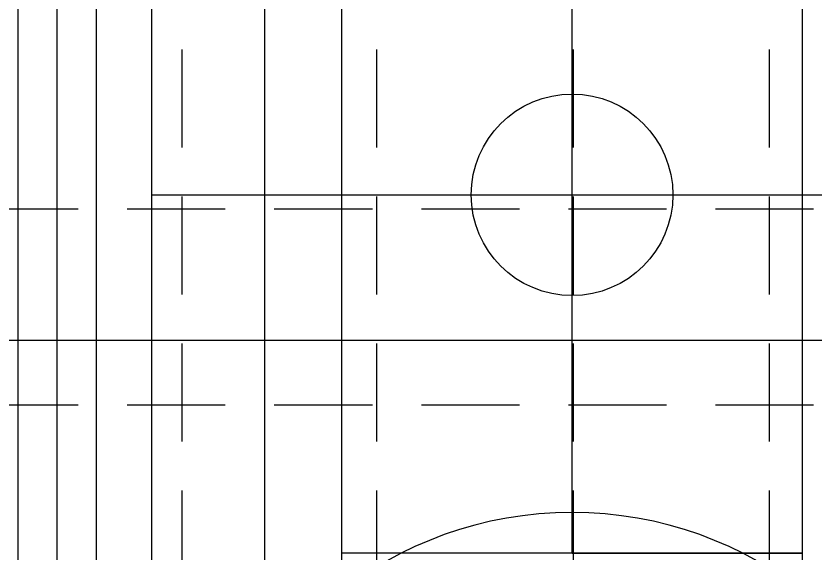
# Model space of a CAD drawing. Header units: millimetres. Extents: x -17017 to 2697, y 1903 to 18260.
# Drawn here: x -16995.622 to -16991.547, y 18220.638 to 18223.38 of the extents above; entities that cross this region are included whole.
import ezdxf

# ---------------------------------------------------------------- set-up
doc = ezdxf.new("R2010")
doc.units = ezdxf.units.MM
doc.linetypes.add('DASHED', pattern=[0.75, 0.5, -0.25])
doc.layers.add('door', color=152, linetype='Continuous')
doc.layers.add('NET 01', color=8, linetype='Continuous')

# ---------------------------------------------------------------- blocks, each defined once
blk = doc.blocks.new('multipurpose court')
for p, q in [((2393.564, 2597.821), (2393.564, 2625.821)), ((2393.564, 2611.821), (2408.564, 2611.821))]:
    blk.add_line(p, q)
at = {"color": 242, "true_color": 0xcd2027}
for p, q in [((2395.578, 2599.936), (2395.578, 2623.706)), ((2396.949, 2623.706), (2396.949, 2599.936)), ((2405.179, 2599.936), (2405.179, 2623.706)), ((2401.064, 2605.421), (2401.064, 2618.221)), ((2395.578, 2611.821), (2406.551, 2611.821)), ((2405.179, 2605.421), (2396.949, 2605.421)), ((2401.064, 2605.421), (2405.179, 2605.421))]:
    blk.add_line(p, q, dxfattribs=at)
blk.add_circle((2401.064, 2611.821), 1.8)
blk.add_arc((2401.064, 2599.396), 6.75, 12.1015, 167.8985)

msp = doc.modelspace()

# ---------------------------------------------------------------- linework, layer by layer
for points in [[(-16995.6129, 18226.0678), (-16995.6129, 18218.9152, 0.414214), (-16994.7025, 18218.0048), (-16990.8748, 18218.0048, 0.414214), (-16989.9645, 18218.9152), (-16989.9645, 18226.0603, 0.414214), (-16990.8748, 18226.9706, 0.414214)], [(-16995.4129, 18226.0678), (-16995.4129, 18218.9152, 0.414214), (-16994.7025, 18218.2048), (-16990.8748, 18218.2048, 0.414214), (-16990.1645, 18218.9152), (-16990.1645, 18226.0603, 0.414214), (-16990.8748, 18226.7706, 0.414214)], [(-16995.2129, 18226.0678), (-16995.2129, 18218.9152, 0.414214), (-16994.7025, 18218.4048), (-16990.8748, 18218.4048, 0.414214), (-16990.3645, 18218.9152), (-16990.3645, 18226.0603, 0.414214), (-16990.8748, 18226.5706, 0.414214)]]:
    msp.add_lwpolyline(points, format="xyb")
at = {"layer": 'door', "linetype": 'DASHED'}
for p, q in [((-16994.7769, 18227.7083), (-16994.7769, 18217.1558)), ((-16993.7837, 18227.7083), (-16993.7837, 18217.1558)), ((-16992.7801, 18227.7083), (-16992.7801, 18217.1558)), ((-16991.7796, 18227.7083), (-16991.7796, 18217.1558)), ((-16999.5544, 18222.3953), (-16986.0172, 18222.3953)), ((-16999.5544, 18221.3945), (-16986.0172, 18221.3945))]:
    msp.add_line(p, q, dxfattribs=at)
at = {"layer": 'NET 01', "linetype": 'ByBlock'}
msp.add_lwpolyline([(-17000.2755, 18221.7246), (-16985.2281, 18221.7246), (-16985.2281, 18222.1305)], dxfattribs=at)

# ---------------------------------------------------------------- block references
at = {"xscale": 0.2857142857142858, "yscale": 0.2857142857142858, "zscale": 0.2857142857142858}
msp.add_blockref('multipurpose court', (-17678.8042, 17476.2322), dxfattribs=at)

doc.saveas('drawing.dxf')
